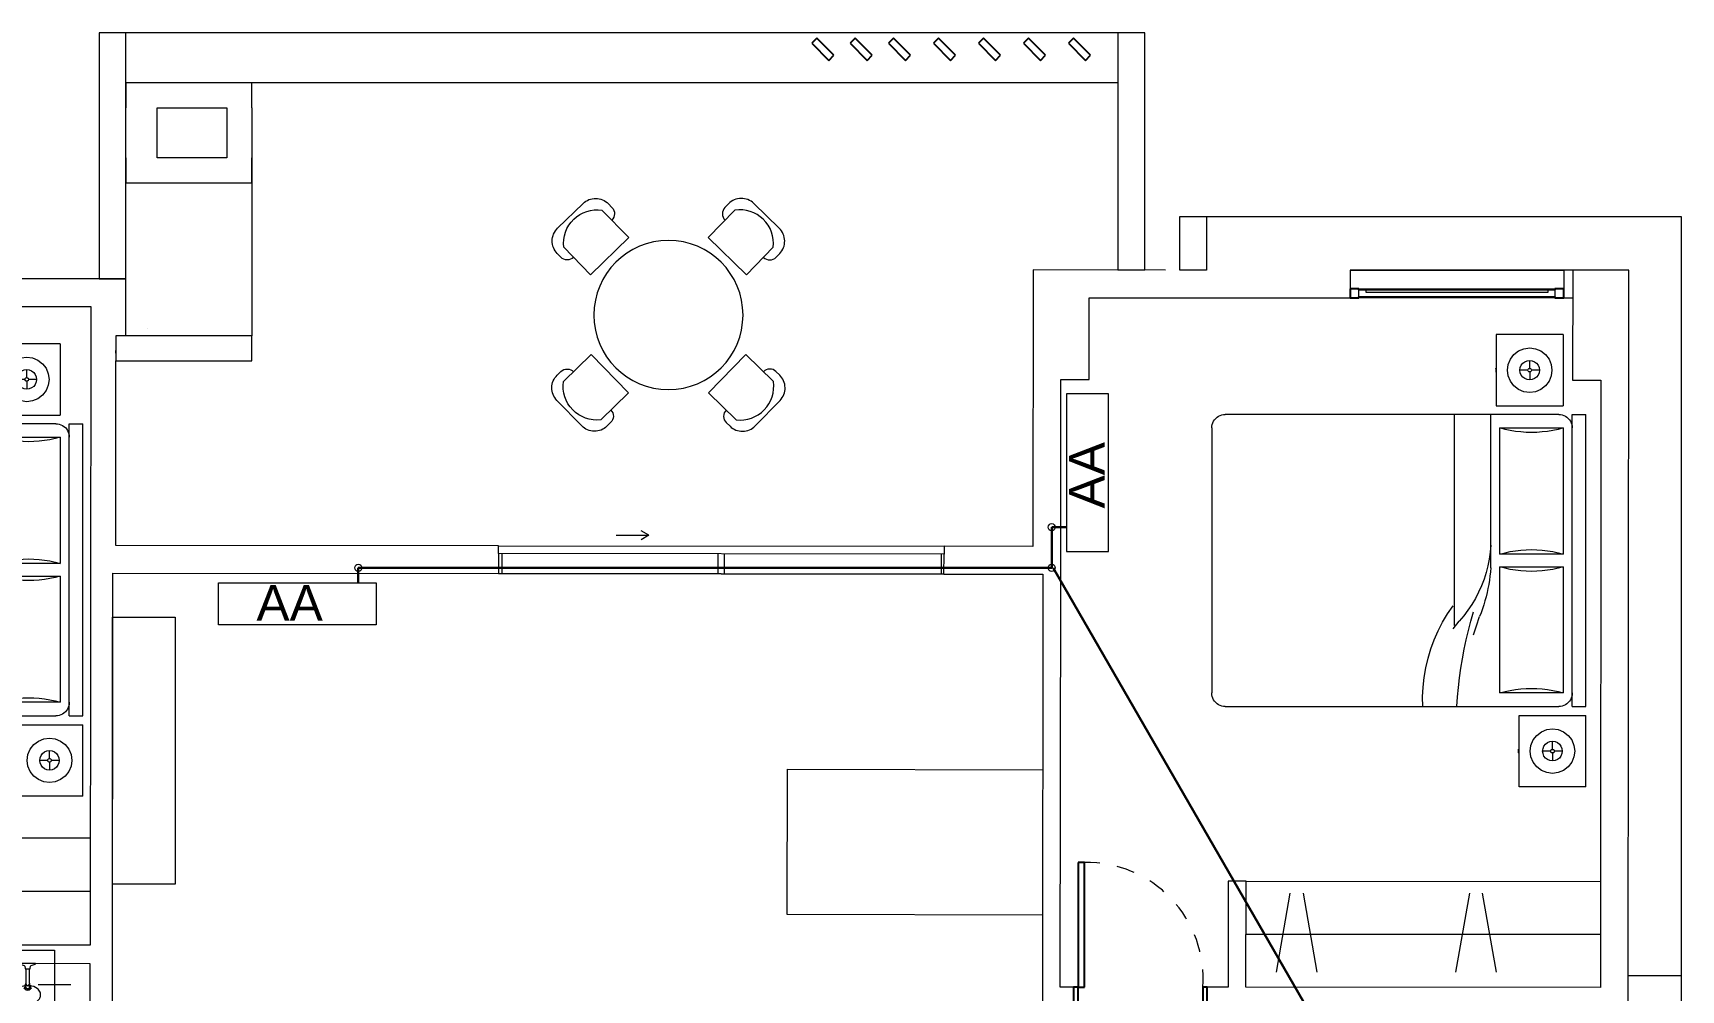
# Model space of a CAD drawing. Header units: millimetres. Extents: x 539 to 842, y -453 to -96.
# Drawn here: x 820.08 to 829.33, y -263.75 to -258.38 of the extents above; entities that cross this region are included whole.
import ezdxf

# ---------------------------------------------------------------- set-up
doc = ezdxf.new("R2010")
doc.units = ezdxf.units.MM
doc.header["$LTSCALE"] = 0.1
for name, pattern in [('ACAD_ISO02W100', [15, 12, -3]), ('CONTINUA', [0]), ('Trazo', [0.00635, 0.003175, -0.003175])]:
    doc.linetypes.add(name, pattern=pattern)
doc.layers.get('0').update_dxf_attribs({"lineweight": 5})
for name, color, linetype, lineweight in [('00-Agua Fria', 5, 'ACAD_ISO02W100', 20), ('A-DOOR', 7, 'Continuous', 5), ('A-DOOR-FRAM', 7, 'Continuous', 5), ('A-GLAZ', 7, 'Continuous', 5), ('A-GLAZ-CWMG', 7, 'Continuous', 5), ('Arq-Equipamiento', 250, 'Continuous', 5), ('MUEBLES', 250, 'Continuous', 5), ('P-SANR-FIXT', 7, 'Continuous', 5)]:
    doc.layers.add(name, color=color, linetype=linetype, lineweight=lineweight)
doc.layers.add('00-Secundario', color=24, linetype='Continuous')
doc.layers.add('A-DOOR-HDLN', color=5, linetype='Trazo', lineweight=5, true_color=0x0000ff)
doc.styles.get("Standard").update_dxf_attribs({"font": 'arial.ttf'})

# ---------------------------------------------------------------- blocks, each defined once
blk = doc.blocks.new('Family5 - Puerta OPBLAK - Dormitorio-2880729-1-TORRE-ARQ-PB')
at = {"layer": 'A-DOOR', "color": 8, "lineweight": 25}
for p, q in [((-0.35, 0.05), (-0.375, 0.05)), ((-0.375, 0.05), (-0.375, -0.05)), ((-0.35, -0.05), (-0.35, 0.05)), ((0.375, 0.05), (0.35, 0.05)), ((0.35, 0.05), (0.35, -0.05)), ((0.375, -0.05), (0.375, 0.05)), ((-0.375, -0.05), (-0.35, -0.05)), ((0.35, -0.05), (0.315, -0.05)), ((0.315, -0.05), (0.315, -0.75)), ((0.35, -0.75), (0.35, -0.05)), ((0.35, -0.05), (0.375, -0.05)), ((0.315, -0.75), (0.35, -0.75))]:
    blk.add_line(p, q, dxfattribs=at)
at = {"layer": 'A-DOOR-HDLN', "color": 8}
blk.add_arc((0.3017, -0.0967), 0.6534, 175.89838, 271.16402, dxfattribs=at)
blk = doc.blocks.new('Doors_Sliding_Milgard_Aluminum-Series_2-Panels - PV 2_50 X 2_10-2402500-1-TORRE-ARQ-PB')
at = {"layer": 'A-DOOR', "color": 8}
for p, q in [((1.1916, 0.078), (-1.3084, 0.078)), ((-1.3084, 0.078), (-1.3084, -0.0347)), ((-1.3084, 0.078), (1.1916, 0.078)), ((1.1916, -0.0347), (1.1916, 0.078)), ((-1.3084, -0.0347), (1.1916, -0.0347)), ((0.3474, -0.1382), (0.3914, -0.1128)), ((0.3474, -0.1382), (0.3914, -0.1636)), ((0.5315, -0.1382), (0.3474, -0.1382))]:
    blk.add_line(p, q, dxfattribs=at)
at = {"layer": 'A-DOOR-FRAM', "color": 8}
for p, q in [((-1.2952, 0.078), (-1.2952, -0.0347)), ((-0.0758, 0.078), (-0.0758, -0.0347)), ((-0.0409, 0.078), (-0.0409, -0.0347)), ((1.1709, 0.078), (1.1709, -0.0347))]:
    blk.add_line(p, q, dxfattribs=at)
blk = doc.blocks.new('cama grande')
at = {"layer": 'MUEBLES'}
for p, q in [((584.9898, 704.5615), (585.0149, 704.5615)), ((584.9898, 704.5615), (584.9898, 704.1865)), ((585.0149, 704.5615), (585.3898, 704.5615)), ((585.3898, 704.1866), (585.3898, 704.5615)), ((585.4398, 704.5615), (587.0795, 704.5615)), ((585.4398, 704.4853), (585.4398, 704.5615)), ((587.0795, 704.4853), (587.0795, 704.5615)), ((585.1015, 704.4624), (585.0816, 704.4365)), ((585.1273, 704.4822), (585.1015, 704.4624)), ((585.1575, 704.4947), (585.1273, 704.4822)), ((585.1898, 704.499), (585.1575, 704.4947)), ((585.2222, 704.4947), (585.1898, 704.499)), ((585.2523, 704.4822), (585.2222, 704.4947)), ((585.2782, 704.4624), (585.2523, 704.4822)), ((585.298, 704.4365), (585.2782, 704.4624)), ((585.4398, 704.4853), (585.516, 704.4853)), ((585.4398, 704.4853), (587.0795, 704.4853)), ((585.4556, 704.4554), (585.45, 704.4472)), ((585.4621, 704.4629), (585.4556, 704.4554)), ((585.4696, 704.4695), (585.4621, 704.4629)), ((585.4779, 704.475), (585.4696, 704.4695)), ((585.4869, 704.4795), (585.4779, 704.475)), ((585.4963, 704.4827), (585.4869, 704.4795)), ((585.5061, 704.4846), (585.4963, 704.4827)), ((585.516, 704.4853), (585.5061, 704.4846)), ((587.0133, 704.4846), (587.0033, 704.4853)), ((587.0033, 704.4853), (587.0795, 704.4853)), ((587.023, 704.4827), (587.0133, 704.4846)), ((587.0325, 704.4795), (587.023, 704.4827)), ((587.0414, 704.475), (587.0325, 704.4795)), ((587.0497, 704.4695), (587.0414, 704.475)), ((587.0572, 704.4629), (587.0497, 704.4695)), ((587.0638, 704.4554), (587.0572, 704.4629)), ((587.0693, 704.4472), (587.0638, 704.4554)), ((585.0691, 704.4064), (585.0649, 704.374)), ((585.0649, 704.374), (585.0691, 704.3417)), ((585.0816, 704.4365), (585.0691, 704.4064)), ((585.1367, 704.3883), (585.1348, 704.374)), ((585.1798, 704.374), (585.1348, 704.374)), ((585.1348, 704.374), (585.1367, 704.3598)), ((585.1422, 704.4015), (585.1367, 704.3883)), ((585.1367, 704.3598), (585.1422, 704.3465)), ((585.1509, 704.4129), (585.1422, 704.4015)), ((585.1623, 704.4217), (585.1509, 704.4129)), ((585.1756, 704.4272), (585.1623, 704.4217)), ((585.1898, 704.4291), (585.1756, 704.4272)), ((585.1801, 704.3766), (585.1798, 704.374)), ((585.1798, 704.374), (585.1801, 704.3714)), ((585.1811, 704.379), (585.1801, 704.3766)), ((585.1801, 704.3714), (585.1811, 704.369)), ((585.1827, 704.3811), (585.1811, 704.379)), ((585.1811, 704.369), (585.1827, 704.3669)), ((585.1848, 704.3827), (585.1827, 704.3811)), ((585.1827, 704.3669), (585.1848, 704.3654)), ((585.1872, 704.3837), (585.1848, 704.3827)), ((585.1848, 704.3654), (585.1872, 704.3644)), ((585.1898, 704.384), (585.1872, 704.3837)), ((585.1872, 704.3644), (585.1898, 704.364)), ((585.1898, 704.4291), (585.1898, 704.384)), ((585.2041, 704.4272), (585.1898, 704.4291)), ((585.1924, 704.3837), (585.1898, 704.384)), ((585.1898, 704.364), (585.1924, 704.3644)), ((585.1898, 704.364), (585.1898, 704.319)), ((585.1948, 704.3827), (585.1924, 704.3837)), ((585.1924, 704.3644), (585.1948, 704.3654)), ((585.1969, 704.3811), (585.1948, 704.3827)), ((585.1948, 704.3654), (585.1969, 704.3669)), ((585.1985, 704.379), (585.1969, 704.3811)), ((585.1969, 704.3669), (585.1985, 704.369)), ((585.1995, 704.3766), (585.1985, 704.379)), ((585.1985, 704.369), (585.1995, 704.3714)), ((585.1998, 704.374), (585.1995, 704.3766)), ((585.1995, 704.3714), (585.1998, 704.374)), ((585.1998, 704.374), (585.2448, 704.374)), ((585.2173, 704.4217), (585.2041, 704.4272)), ((585.2287, 704.4129), (585.2173, 704.4217)), ((585.2375, 704.4015), (585.2287, 704.4129)), ((585.243, 704.3883), (585.2375, 704.4015)), ((585.2375, 704.3465), (585.243, 704.3598)), ((585.2448, 704.374), (585.243, 704.3883)), ((585.243, 704.3598), (585.2448, 704.374)), ((585.3105, 704.4064), (585.298, 704.4365)), ((585.3148, 704.374), (585.3105, 704.4064)), ((585.3105, 704.3417), (585.3148, 704.374)), ((585.4405, 704.419), (585.4398, 704.4091)), ((585.4398, 703.8376), (585.4398, 704.4091)), ((585.4424, 704.4288), (585.4405, 704.419)), ((585.4456, 704.4382), (585.4424, 704.4288)), ((585.45, 704.4472), (585.4456, 704.4382)), ((586.2241, 704.4345), (585.516, 704.4345)), ((585.5237, 704.4054), (585.516, 704.4345)), ((585.516, 704.4345), (585.516, 704.0789)), ((585.5301, 704.3761), (585.5237, 704.4054)), ((585.535, 704.3465), (585.5301, 704.3761)), ((586.21, 704.3761), (586.205, 704.3465)), ((586.2163, 704.4054), (586.21, 704.3761)), ((586.2241, 704.4345), (586.2163, 704.4054)), ((586.2241, 704.0789), (586.2241, 704.4345)), ((587.0033, 704.4345), (586.2953, 704.4345)), ((586.2953, 704.4345), (586.2953, 704.0789)), ((586.303, 704.4054), (586.2953, 704.4345)), ((586.3093, 704.3761), (586.303, 704.4054)), ((586.3143, 704.3465), (586.3093, 704.3761)), ((586.9892, 704.3761), (586.9843, 704.3465)), ((586.9956, 704.4054), (586.9892, 704.3761)), ((587.0033, 704.4345), (586.9956, 704.4054)), ((587.0033, 704.0789), (587.0033, 704.4345)), ((587.0737, 704.4382), (587.0693, 704.4472)), ((587.0769, 704.4288), (587.0737, 704.4382)), ((587.0789, 704.419), (587.0769, 704.4288)), ((587.0795, 704.4091), (587.0789, 704.419)), ((587.0795, 704.4091), (587.0795, 704.0281)), ((587.5027, 704.4338), (587.1277, 704.4338)), ((587.1277, 704.059), (587.1277, 704.4338)), ((587.2954, 704.3671), (587.2653, 704.3546)), ((587.3277, 704.3714), (587.2954, 704.3671)), ((587.3601, 704.3671), (587.3277, 704.3714)), ((587.3902, 704.3546), (587.3601, 704.3671)), ((587.5277, 704.4338), (587.5027, 704.4338)), ((587.5277, 704.4338), (587.5277, 704.0589)), ((585.0691, 704.3417), (585.0816, 704.3116)), ((585.0816, 704.3116), (585.1015, 704.2857)), ((585.1015, 704.2857), (585.1273, 704.2658)), ((585.1273, 704.2658), (585.1575, 704.2533)), ((585.1422, 704.3465), (585.1509, 704.3351)), ((585.1509, 704.3351), (585.1623, 704.3264)), ((585.1623, 704.3264), (585.1756, 704.3209)), ((585.1756, 704.3209), (585.1898, 704.319)), ((585.1898, 704.319), (585.2041, 704.3209)), ((585.2041, 704.3209), (585.2173, 704.3264)), ((585.2173, 704.3264), (585.2287, 704.3351)), ((585.2222, 704.2533), (585.2523, 704.2658)), ((585.2287, 704.3351), (585.2375, 704.3465)), ((585.2523, 704.2658), (585.2782, 704.2857)), ((585.2782, 704.2857), (585.298, 704.3116)), ((585.298, 704.3116), (585.3105, 704.3417)), ((585.5386, 704.3166), (585.535, 704.3465)), ((585.5407, 704.2867), (585.5386, 704.3166)), ((585.5414, 704.2567), (585.5407, 704.2867)), ((586.1994, 704.2867), (586.1987, 704.2567)), ((586.2015, 704.3166), (586.1994, 704.2867)), ((586.205, 704.3465), (586.2015, 704.3166)), ((586.3178, 704.3166), (586.3143, 704.3465)), ((586.32, 704.2867), (586.3178, 704.3166)), ((586.3207, 704.2567), (586.32, 704.2867)), ((586.9786, 704.2867), (586.9779, 704.2567)), ((586.9808, 704.3166), (586.9786, 704.2867)), ((586.9843, 704.3465), (586.9808, 704.3166)), ((587.2071, 704.2788), (587.2028, 704.2464)), ((587.2195, 704.3089), (587.2071, 704.2788)), ((587.2394, 704.3348), (587.2195, 704.3089)), ((587.2653, 704.3546), (587.2394, 704.3348)), ((587.2801, 704.2739), (587.2746, 704.2607)), ((587.2888, 704.2853), (587.2801, 704.2739)), ((587.3002, 704.2941), (587.2888, 704.2853)), ((587.3135, 704.2996), (587.3002, 704.2941)), ((587.3277, 704.3014), (587.3135, 704.2996)), ((587.3277, 704.3014), (587.3277, 704.2564)), ((587.342, 704.2996), (587.3277, 704.3014)), ((587.3553, 704.2941), (587.342, 704.2996)), ((587.3667, 704.2853), (587.3553, 704.2941)), ((587.3754, 704.2739), (587.3667, 704.2853)), ((587.3809, 704.2607), (587.3754, 704.2739)), ((587.4161, 704.3348), (587.3902, 704.3546)), ((587.436, 704.3089), (587.4161, 704.3348)), ((587.4484, 704.2788), (587.436, 704.3089)), ((587.4527, 704.2464), (587.4484, 704.2788)), ((584.9898, 704.1865), (585.3898, 704.1866)), ((585.1575, 704.2533), (585.1898, 704.2491)), ((585.179, 704.1866), (585.1789, 704.1866)), ((585.1789, 704.1866), (585.1789, 704.1839)), ((585.179, 704.1839), (585.1789, 704.1839)), ((585.179, 704.1839), (585.179, 704.1866)), ((585.1794, 704.1839), (585.179, 704.1839)), ((585.1794, 704.1839), (585.1794, 704.1866)), ((585.1799, 704.1839), (585.1794, 704.1839)), ((585.1799, 704.1839), (585.1799, 704.1866)), ((585.1799, 704.1839), (585.1807, 704.1839)), ((585.1807, 704.1839), (585.1807, 704.1866)), ((585.1807, 704.1839), (585.1816, 704.1839)), ((585.1816, 704.1839), (585.1816, 704.1866)), ((585.1816, 704.1839), (585.1828, 704.1839)), ((585.1828, 704.1839), (585.1828, 704.1866)), ((585.1828, 704.1839), (585.1841, 704.1839)), ((585.1841, 704.1839), (585.1841, 704.1866)), ((585.1841, 704.1839), (585.1855, 704.1839)), ((585.1855, 704.1839), (585.1855, 704.1866)), ((585.1855, 704.1839), (585.1869, 704.1839)), ((585.1869, 704.1839), (585.1869, 704.1866)), ((585.1869, 704.1839), (585.1885, 704.1839)), ((585.1885, 704.1839), (585.1885, 704.1866)), ((585.1885, 704.1839), (585.1901, 704.1839)), ((585.1898, 704.2491), (585.2222, 704.2533)), ((585.1901, 704.1839), (585.1901, 704.1866)), ((585.1901, 704.1839), (585.1917, 704.1839)), ((585.1917, 704.1839), (585.1917, 704.1866)), ((585.1917, 704.1839), (585.1932, 704.1839)), ((585.1932, 704.1839), (585.1932, 704.1866)), ((585.1932, 704.1839), (585.1948, 704.1839)), ((585.1948, 704.1839), (585.1948, 704.1866)), ((585.1948, 704.1839), (585.1962, 704.1839)), ((585.1962, 704.1839), (585.1962, 704.1866)), ((585.1962, 704.1839), (585.1974, 704.1839)), ((585.1974, 704.1839), (585.1974, 704.1866)), ((585.1974, 704.1839), (585.1985, 704.1839)), ((585.1985, 704.1839), (585.1985, 704.1866)), ((585.1985, 704.1839), (585.1995, 704.1839)), ((585.1995, 704.1839), (585.1995, 704.1866)), ((585.1995, 704.1839), (585.2003, 704.1839)), ((585.2003, 704.1839), (585.2003, 704.1866)), ((585.2008, 704.1839), (585.2003, 704.1839)), ((585.2008, 704.1839), (585.2008, 704.1866)), ((585.2012, 704.1839), (585.2008, 704.1839)), ((585.2012, 704.1839), (585.2012, 704.1866)), ((585.2013, 704.1839), (585.2012, 704.1839)), ((585.2013, 704.1866), (585.2013, 704.1839)), ((585.3898, 704.1866), (585.3898, 704.1866)), ((585.535, 704.1668), (585.5386, 704.1967)), ((585.5386, 704.1967), (585.5407, 704.2266)), ((585.5407, 704.2266), (585.5414, 704.2567)), ((586.1987, 704.2567), (586.1994, 704.2266)), ((586.1994, 704.2266), (586.2015, 704.1967)), ((586.2015, 704.1967), (586.205, 704.1668)), ((586.3143, 704.1668), (586.3178, 704.1967)), ((586.3178, 704.1967), (586.32, 704.2266)), ((586.32, 704.2266), (586.3207, 704.2567)), ((586.9779, 704.2567), (586.9786, 704.2266)), ((586.9786, 704.2266), (586.9808, 704.1967)), ((586.9808, 704.1967), (586.9843, 704.1668)), ((587.2028, 704.2464), (587.2071, 704.2141)), ((587.2071, 704.2141), (587.2195, 704.1839)), ((587.2195, 704.1839), (587.2394, 704.1581)), ((587.2746, 704.2607), (587.2727, 704.2464)), ((587.3177, 704.2464), (587.2727, 704.2464)), ((587.2727, 704.2464), (587.2746, 704.2322)), ((587.2746, 704.2322), (587.2801, 704.2189)), ((587.2801, 704.2189), (587.2888, 704.2075)), ((587.2888, 704.2075), (587.3002, 704.1988)), ((587.3002, 704.1988), (587.3135, 704.1933)), ((587.3135, 704.1933), (587.3277, 704.1914)), ((587.3181, 704.249), (587.3177, 704.2464)), ((587.3177, 704.2464), (587.3181, 704.2438)), ((587.3191, 704.2514), (587.3181, 704.249)), ((587.3181, 704.2438), (587.3191, 704.2414)), ((587.3207, 704.2535), (587.3191, 704.2514)), ((587.3191, 704.2414), (587.3207, 704.2393)), ((587.3227, 704.2551), (587.3207, 704.2535)), ((587.3207, 704.2393), (587.3227, 704.2377)), ((587.3252, 704.2561), (587.3227, 704.2551)), ((587.3227, 704.2377), (587.3252, 704.2367)), ((587.3277, 704.2564), (587.3252, 704.2561)), ((587.3252, 704.2367), (587.3277, 704.2364)), ((587.3303, 704.2561), (587.3277, 704.2564)), ((587.3277, 704.2364), (587.3303, 704.2367)), ((587.3277, 704.2364), (587.3277, 704.1914)), ((587.3277, 704.1914), (587.342, 704.1933)), ((587.3328, 704.2551), (587.3303, 704.2561)), ((587.3303, 704.2367), (587.3328, 704.2377)), ((587.3348, 704.2535), (587.3328, 704.2551)), ((587.3328, 704.2377), (587.3348, 704.2393)), ((587.3364, 704.2514), (587.3348, 704.2535)), ((587.3348, 704.2393), (587.3364, 704.2414)), ((587.3374, 704.249), (587.3364, 704.2514)), ((587.3364, 704.2414), (587.3374, 704.2438)), ((587.3378, 704.2464), (587.3374, 704.249)), ((587.3374, 704.2438), (587.3378, 704.2464)), ((587.3378, 704.2464), (587.3828, 704.2464)), ((587.342, 704.1933), (587.3553, 704.1988)), ((587.3553, 704.1988), (587.3667, 704.2075)), ((587.3667, 704.2075), (587.3754, 704.2189)), ((587.3754, 704.2189), (587.3809, 704.2322)), ((587.3828, 704.2464), (587.3809, 704.2607)), ((587.3809, 704.2322), (587.3828, 704.2464)), ((587.4161, 704.1581), (587.436, 704.1839)), ((587.436, 704.1839), (587.4484, 704.2141)), ((587.4484, 704.2141), (587.4527, 704.2464)), ((585.516, 704.0789), (585.5237, 704.1079)), ((585.5237, 704.1079), (585.5301, 704.1372)), ((585.5301, 704.1372), (585.535, 704.1668)), ((586.205, 704.1668), (586.21, 704.1372)), ((586.21, 704.1372), (586.2163, 704.1079)), ((586.2163, 704.1079), (586.2241, 704.0789)), ((586.2953, 704.0789), (586.303, 704.1079)), ((586.303, 704.1079), (586.3093, 704.1372)), ((586.3093, 704.1372), (586.3143, 704.1668)), ((586.9843, 704.1668), (586.9892, 704.1372)), ((586.9892, 704.1372), (586.9956, 704.1079)), ((586.9956, 704.1079), (587.0033, 704.0789)), ((587.2394, 704.1581), (587.2653, 704.1382)), ((587.2653, 704.1382), (587.2954, 704.1257)), ((587.2954, 704.1257), (587.3277, 704.1215)), ((587.3277, 704.1215), (587.3601, 704.1257)), ((587.3601, 704.1257), (587.3902, 704.1382)), ((587.3902, 704.1382), (587.4161, 704.1581)), ((585.516, 704.0789), (586.2241, 704.0789)), ((586.0112, 703.9882), (585.9889, 703.9809)), ((586.0338, 703.995), (586.0112, 703.9882)), ((586.0566, 704.0012), (586.0338, 703.995)), ((586.0794, 704.0068), (586.0566, 704.0012)), ((586.1025, 704.0118), (586.0794, 704.0068)), ((586.1256, 704.0162), (586.1025, 704.0118)), ((586.1541, 703.9898), (586.1174, 703.9757)), ((586.1488, 704.0201), (586.1256, 704.0162)), ((586.1722, 704.0233), (586.1488, 704.0201)), ((586.1915, 704.0018), (586.1541, 703.9898)), ((586.1956, 704.026), (586.1722, 704.0233)), ((586.2295, 704.0116), (586.1915, 704.0018)), ((586.2191, 704.0281), (586.1956, 704.026)), ((586.2191, 704.0281), (586.3461, 704.0281)), ((586.268, 704.0193), (586.2295, 704.0116)), ((586.3069, 704.0248), (586.268, 704.0193)), ((586.2953, 704.0789), (587.0033, 704.0789)), ((586.3461, 704.0281), (586.3069, 704.0248)), ((586.3461, 704.0281), (587.0795, 704.0281)), ((587.0795, 704.0281), (587.0795, 703.8249)), ((587.1277, 704.0589), (587.1277, 704.059)), ((587.5277, 704.0589), (587.1277, 704.0589)), ((587.3163, 704.059), (587.3163, 704.0562)), ((587.3163, 704.0562), (587.3164, 704.0562)), ((587.3164, 704.0562), (587.3164, 704.059)), ((587.3164, 704.0562), (587.3168, 704.0562)), ((587.3168, 704.0562), (587.3168, 704.059)), ((587.3168, 704.0562), (587.3173, 704.0562)), ((587.3173, 704.0562), (587.3173, 704.059)), ((587.318, 704.0562), (587.3173, 704.0562)), ((587.318, 704.0562), (587.318, 704.059)), ((587.319, 704.0562), (587.318, 704.0562)), ((587.319, 704.0562), (587.319, 704.059)), ((587.3201, 704.0562), (587.319, 704.0562)), ((587.3201, 704.0562), (587.3201, 704.059)), ((587.3214, 704.0562), (587.3201, 704.0562)), ((587.3214, 704.0562), (587.3214, 704.059)), ((587.3228, 704.0562), (587.3214, 704.0562)), ((587.3228, 704.0562), (587.3228, 704.059)), ((587.3243, 704.0562), (587.3228, 704.0562)), ((587.3243, 704.0562), (587.3243, 704.059)), ((587.3259, 704.0562), (587.3243, 704.0562)), ((587.3259, 704.0562), (587.3259, 704.059)), ((587.3274, 704.0562), (587.3259, 704.0562)), ((587.3274, 704.0562), (587.3274, 704.059)), ((587.329, 704.0562), (587.3274, 704.0562)), ((587.329, 704.0562), (587.329, 704.059)), ((587.3306, 704.0562), (587.329, 704.0562)), ((587.3306, 704.0562), (587.3306, 704.059)), ((587.3321, 704.0562), (587.3306, 704.0562)), ((587.3321, 704.0562), (587.3321, 704.059)), ((587.3335, 704.0562), (587.3321, 704.0562)), ((587.3335, 704.0562), (587.3335, 704.059)), ((587.3348, 704.0562), (587.3335, 704.0562)), ((587.3348, 704.0562), (587.3348, 704.059)), ((587.3359, 704.0562), (587.3348, 704.0562)), ((587.3359, 704.0562), (587.3359, 704.059)), ((587.3368, 704.0562), (587.3359, 704.0562)), ((587.3368, 704.0562), (587.3368, 704.059)), ((587.3376, 704.0562), (587.3368, 704.0562)), ((587.3376, 704.0562), (587.3376, 704.059)), ((587.3376, 704.0562), (587.3382, 704.0562)), ((587.3382, 704.0562), (587.3382, 704.059)), ((587.3382, 704.0562), (587.3386, 704.0562)), ((587.3386, 704.059), (587.3386, 704.059)), ((587.3386, 704.059), (587.3386, 704.0562)), ((587.3386, 704.0562), (587.3386, 704.059)), ((587.3386, 704.0562), (587.3386, 704.0562)), ((585.8147, 703.8902), (585.8674, 703.9027)), ((585.8417, 703.9312), (585.8934, 703.9473)), ((585.8674, 703.9027), (585.9198, 703.9164)), ((585.8934, 703.9473), (585.9447, 703.9646)), ((585.9198, 703.9164), (585.9718, 703.9312)), ((585.9667, 703.973), (585.9447, 703.9646)), ((585.9804, 703.8995), (585.9492, 703.8757)), ((585.9889, 703.9809), (585.9667, 703.973)), ((586.013, 703.9214), (585.9804, 703.8995)), ((586.0468, 703.9415), (586.013, 703.9214)), ((586.0816, 703.9596), (586.0468, 703.9415)), ((586.1174, 703.9757), (586.0816, 703.9596)), ((585.4398, 703.8376), (585.4938, 703.8414)), ((585.4398, 703.6456), (585.4398, 703.8376)), ((585.4938, 703.8414), (585.5477, 703.8464)), ((585.5477, 703.8464), (585.6015, 703.8527)), ((585.6015, 703.8527), (585.6551, 703.8602)), ((585.6551, 703.8602), (585.7085, 703.869)), ((585.7085, 703.869), (585.7617, 703.879)), ((585.7617, 703.879), (585.8147, 703.8902)), ((585.876, 703.8167), (585.9193, 703.8503)), ((585.8939, 703.8249), (587.0795, 703.8249)), ((585.9492, 703.8757), (585.9193, 703.8503)), ((585.9609, 703.7858), (586.0061, 703.8167)), ((587.0795, 703.8249), (587.0795, 702.5377)), ((585.7636, 703.6915), (585.815, 703.7105)), ((585.815, 703.7105), (585.8651, 703.7326)), ((585.8651, 703.7326), (585.9138, 703.7577)), ((585.9138, 703.7577), (585.9609, 703.7858)), ((585.4398, 703.6456), (585.4946, 703.645)), ((585.4398, 702.5377), (585.4398, 703.6456)), ((585.4946, 703.645), (585.5493, 703.6476)), ((585.5493, 703.6476), (585.6038, 703.6537)), ((585.6038, 703.6537), (585.6578, 703.663)), ((585.6578, 703.663), (585.7111, 703.6756)), ((585.7111, 703.6756), (585.7636, 703.6915)), ((585.4398, 702.5377), (585.4405, 702.5277)), ((585.4405, 702.5277), (585.4424, 702.5179)), ((585.4424, 702.5179), (585.4456, 702.5085)), ((585.4456, 702.5085), (585.45, 702.4996)), ((587.0693, 702.4996), (587.0737, 702.5085)), ((587.0737, 702.5085), (587.0769, 702.5179)), ((587.0769, 702.5179), (587.0789, 702.5277)), ((587.0789, 702.5277), (587.0795, 702.5377)), ((585.45, 702.4996), (585.4556, 702.4913)), ((585.4556, 702.4913), (585.4621, 702.4838)), ((585.4621, 702.4838), (585.4696, 702.4772)), ((585.4696, 702.4772), (585.4779, 702.4717)), ((585.4779, 702.4717), (585.4869, 702.4673)), ((585.4869, 702.4673), (585.4963, 702.464)), ((585.4963, 702.464), (585.5061, 702.4621)), ((585.5061, 702.4621), (585.516, 702.4615)), ((587.0033, 702.4615), (585.516, 702.4615)), ((587.0033, 702.4615), (587.0133, 702.4621)), ((587.0133, 702.4621), (587.023, 702.464)), ((587.023, 702.464), (587.0325, 702.4673)), ((587.0325, 702.4673), (587.0414, 702.4717)), ((587.0414, 702.4717), (587.0497, 702.4772)), ((587.0497, 702.4772), (587.0572, 702.4838)), ((587.0572, 702.4838), (587.0638, 702.4913)), ((587.0638, 702.4913), (587.0693, 702.4996))]:
    blk.add_line(p, q, dxfattribs=at)
blk = doc.blocks.new('Shower-Valve_Trim-KOHLER-Alteo-K-TS45106 - 2_5 GPM_ 2BZ-Oil-Rubed Nickel-V7-2-TORRE-ARQ- PB _-2_14_')
at = {"layer": 'P-SANR-FIXT', "color": 8}
for p, q in [((2.5274, -14.2181), (2.5169, -14.2613)), ((2.5304, -14.2201), (2.5274, -14.2181)), ((2.5169, -14.2613), (2.5063, -14.3045)), ((2.5063, -14.3045), (2.5099, -14.304)), ((2.5273, -14.281), (2.5422, -14.2823)), ((2.5491, -14.2543), (2.5352, -14.2486)), ((2.5433, -14.2816), (2.544, -14.2785)), ((2.544, -14.2785), (2.5489, -14.2585)), ((2.544, -14.2785), (2.6228, -14.2978)), ((2.5489, -14.2585), (2.5496, -14.2555)), ((2.6277, -14.2778), (2.5489, -14.2585)), ((2.6228, -14.2978), (2.6275, -14.299)), ((2.6273, -14.3012), (2.6353, -14.3032)), ((2.6277, -14.2778), (2.6324, -14.2789)), ((2.6412, -14.2788), (2.6333, -14.2768)), ((2.6353, -14.3032), (2.6403, -14.3044)), ((2.6412, -14.2788), (2.6463, -14.28))]:
    blk.add_line(p, q, dxfattribs=at)
for centre, radius, start, end in [((2.5286, -14.2227), 0.00317, 6.88973, 54.99277), ((2.3096, -14.2492), 0.2237, 0.86448, 6.88973), ((2.7256, -14.3114), 0.0905, 131.08312, 158.8669), ((2.697, -14.2785), 0.0469, 98.13329, 131.08312), ((2.696, -14.2716), 0.0399, 63.16756, 98.13329), ((2.6956, -14.2724), 0.0408, 36.25317, 63.16756), ((2.5094, -14.3008), 0.00318, 277.49573, 325.59877), ((2.3275, -14.1762), 0.2237, 325.59877, 331.62402), ((2.527, -14.284), 0.00308, 84.79207, 151.62402), ((2.5364, -14.2458), 0.00308, 180.86448, 247.69643), ((2.5423, -14.2813), 0.000995, 264.79207, 346.24425), ((2.5487, -14.2552), 0.000995, 346.24425, 67.69643), ((2.629, -14.2944), 0.00706, 209.18005, 256.24425), ((2.6316, -14.2837), 0.00706, 76.24425, 123.30845), ((2.7252, -14.3132), 0.0905, 173.6216, 201.40538), ((2.6532, -14.2979), 0.0156, 203.24425, 228.68804), ((2.6423, -14.2962), 0.00848, 256.24425, 285.40268), ((2.6414, -14.2929), 0.0119, 285.40268, 336.41209), ((2.6547, -14.2917), 0.0156, 103.80047, 129.24425), ((2.6364, -14.3294), 0.0206, 46.321, 64.72443), ((2.6442, -14.2882), 0.00848, 47.08582, 76.24425), ((2.6419, -14.2907), 0.0119, 356.07641, 47.08582), ((2.639, -14.2912), 0.0148, 333.96033, 346.24425), ((2.639, -14.2912), 0.0148, 346.24425, 358.52817), ((2.6544, -14.2561), 0.0206, 267.76407, 286.1675), ((2.6535, -14.2977), 0.0869, 318.58277, 333.27475), ((2.6759, -14.2869), 0.0652, 13.90573, 36.25317), ((2.642, -14.2919), 0.0998, 333.27475, 346.24425), ((2.642, -14.2919), 0.0998, 346.24425, 359.21375), ((2.6548, -14.2921), 0.0869, 359.21375, 13.90573), ((2.6846, -14.3292), 0.0469, 201.40538, 234.35521), ((2.6805, -14.3348), 0.0399, 234.35521, 269.32094), ((2.6805, -14.334), 0.0408, 269.32094, 296.23533), ((2.6697, -14.312), 0.0652, 296.23533, 318.58277)]:
    blk.add_arc(centre, radius, start, end, dxfattribs=at)
for centre, major_axis, start_param, end_param in [((2.63, -14.289), (0.0025, 0.01), 3.141593, 4.712389), ((2.63, -14.289), (0.0025, 0.01), 4.712389, 6.283185), ((2.6499, -14.2938), (0.0042, 0.0171), 2.888228, 4.712389), ((2.6499, -14.2938), (0.00241, 0.00985), 3.041039, 4.712389), ((2.6499, -14.2938), (0.0042, 0.0171), 4.712389, 6.53655), ((2.6499, -14.2938), (0.00241, 0.00985), 4.712389, 6.383739)]:
    blk.add_ellipse(centre, major_axis=major_axis, ratio=0.707107, start_param=start_param, end_param=end_param, dxfattribs=at)
for points in [[(2.6393, -14.2912), (2.6389, -14.2927), (2.6378, -14.2956), (2.6351, -14.2992), (2.632, -14.301), (2.6293, -14.3015), (2.628, -14.3014), (2.6273, -14.3012)], [(2.6393, -14.2912), (2.6397, -14.2897), (2.64, -14.2867), (2.6392, -14.2823), (2.6374, -14.2792), (2.6352, -14.2775), (2.634, -14.277), (2.6333, -14.2768)]]:
    blk.add_open_spline(points, degree=3, knots=[1.570796, 1.570796, 1.570796, 1.570796, 1.963495, 2.356194, 2.748894, 2.945243, 3.141593, 3.141593, 3.141593, 3.141593], dxfattribs=at)
blk = doc.blocks.new('mesad')
at = {"layer": 'MUEBLES'}
for points in [[(-0.3235, 0.533), (-0.3235, 0.533, 0.414214), (-0.3245, 0.6037), (-0.3454, 0.6241, 0.414214), (-0.4868, 0.6222), (-0.6263, 0.4788, 0.414214), (-0.6244, 0.3374), (-0.6035, 0.3171, 0.414214), (-0.5328, 0.318), (-0.5328, 0.318)], [(0.3235, 0.533), (0.3235, 0.533, -0.414214), (0.3245, 0.6037), (0.3454, 0.6241, -0.414214), (0.4868, 0.6222), (0.6263, 0.4788, -0.414214), (0.6244, 0.3374), (0.6035, 0.3171, -0.414214), (0.5328, 0.318), (0.5328, 0.318)], [(-0.533, -0.3235), (-0.533, -0.3235, 0.414214), (-0.6037, -0.3245), (-0.6241, -0.3454, 0.414214), (-0.6222, -0.4868), (-0.4788, -0.6263, 0.414214), (-0.3374, -0.6244), (-0.3171, -0.6035, 0.414214), (-0.318, -0.5328), (-0.318, -0.5328)], [(0.533, -0.3235), (0.533, -0.3235, -0.414214), (0.6037, -0.3245), (0.6241, -0.3454, -0.414214), (0.6222, -0.4868), (0.4788, -0.6263, -0.414214), (0.3374, -0.6244), (0.3171, -0.6035, -0.414214), (0.318, -0.5328), (0.318, -0.5328)]]:
    blk.add_lwpolyline(points, format="xyb", dxfattribs=at)
for points in [[(-0.5893, 0.3731), (-0.4344, 0.2223), (-0.2251, 0.4372), (-0.3801, 0.5881, 0.490132)], [(0.5893, 0.3731), (0.4344, 0.2223), (0.2251, 0.4372), (0.3801, 0.5881, -0.490132)], [(-0.3731, -0.5893), (-0.2223, -0.4344), (-0.4372, -0.2251), (-0.5881, -0.3801, 0.490132)], [(0.3731, -0.5893), (0.2223, -0.4344), (0.4372, -0.2251), (0.5881, -0.3801, -0.490132)]]:
    blk.add_lwpolyline(points, format="xyb", close=True, dxfattribs=at)
at = {"layer": 'MUEBLES', "ltscale": 1e-05}
blk.add_circle((0, 0), 0.4185, dxfattribs=at)
blk = doc.blocks.new('Montante rectangular - 4x15 a 45_-1057363-TORRE1-1 PISO')
at = {"layer": 'A-GLAZ-CWMG', "lineweight": 25}
for p, q in [((-0.1237, -0.0336), (-0.0283, 0.0619)), ((0, 0.0336), (-0.0955, -0.0619)), ((-0.0283, 0.0619), (0, 0.0336)), ((-0.0955, -0.0619), (-0.1237, -0.0336))]:
    blk.add_line(p, q, dxfattribs=at)
blk = doc.blocks.new('Montante rectangular - 4x15 a 45_-1057361-TORRE1-1 PISO')
at = {"layer": 'A-GLAZ-CWMG', "lineweight": 25}
for p, q in [((-0.0619, -0.0336), (0.0336, 0.0619)), ((0.0619, 0.0336), (-0.0336, -0.0619)), ((0.0336, 0.0619), (0.0619, 0.0336)), ((-0.0336, -0.0619), (-0.0619, -0.0336))]:
    blk.add_line(p, q, dxfattribs=at)
blk = doc.blocks.new('Montante rectangular - 50x50-1063934-TORRE1-1 PISO')
at = {"layer": 'A-GLAZ-CWMG', "lineweight": 25}
for p, q in [((0, 0.025), (-0.05, 0.025)), ((-0.05, 0.025), (-0.05, 0.02)), ((0, -0.025), (0, 0.025)), ((-0.05, -0.02), (-0.05, -0.025)), ((-0.05, -0.025), (0, -0.025))]:
    blk.add_line(p, q, dxfattribs=at)
blk = doc.blocks.new('SSA_Ventana Muro Cortina - SSA_Ventana Muro Cortina-1144313-TORRE1-1 PISO')
at = {"layer": 'A-GLAZ', "color": 8, "lineweight": 18}
for p, q in [((-0.55, 0.02), (0.55, 0.02)), ((-0.55, -0.02), (-0.55, 0.02)), ((-0.51, 0.02), (0.51, 0.02)), ((-0.51, 0.005), (-0.51, 0.02)), ((0.51, 0.005), (-0.51, 0.005)), ((0.51, 0.02), (0.51, 0.005)), ((0.55, 0.02), (0.55, -0.02)), ((0.55, -0.02), (-0.55, -0.02))]:
    blk.add_line(p, q, dxfattribs=at)
blk = doc.blocks.new('Montante rectangular - 50x50-1063936-TORRE1-1 PISO')
at = {"layer": 'A-GLAZ-CWMG', "lineweight": 25}
for p, q in [((-0.05, 0.025), (0, 0.025)), ((-0.05, 0.02), (-0.05, 0.025)), ((0, 0.025), (0, -0.025)), ((-0.05, -0.025), (-0.05, -0.02)), ((0, -0.025), (-0.05, -0.025))]:
    blk.add_line(p, q, dxfattribs=at)
blk = doc.blocks.new('Montante rectangular - 50x50-1090888-TORRE1-1 PISO')
at = {"layer": 'A-GLAZ-CWMG'}
for p, q in [((17.4494, 9.7867), (18.5494, 9.7867)), ((18.5494, 9.7367), (17.4494, 9.7367))]:
    blk.add_line(p, q, dxfattribs=at)
blk = doc.blocks.new('T1-2 A 4P-2020')
at = {"color": 8}
for p, q in [((4121.6363, 1316.1795), (4116.0681, 1316.1795)), ((4121.6363, 1315.8995), (4116.0681, 1315.8995)), ((4116.6351, 1315.7592), (4116.6351, 1315.4794)), ((4116.7743, 1315.7592), (4116.7743, 1314.4794))]:
    blk.add_line(p, q, dxfattribs=at)
at = {"color": 8, "lineweight": 5}
for p, q in [((4116.2436, 1315.4794), (4116.2436, 1315.7592)), ((4121.1605, 1314.8492), (4121.1589, 1313.298)), ((4121.9021, 1314.8485), (4121.1605, 1314.8492)), ((4122.9387, 1314.8483), (4122.9386, 1314.6929)), ((4124.1387, 1314.8483), (4122.9387, 1314.8483)), ((4122.9387, 1314.8483), (4124.1387, 1314.8483)), ((4124.1387, 1314.8483), (4124.1386, 1314.6903)), ((4124.5037, 1314.8483), (4124.1387, 1314.8483)), ((4124.5037, 1314.8483), (4124.1387, 1314.8483)), ((4124.1887, 1314.8462), (4124.1881, 1314.2312)), ((4124.4978, 1308.9634), (4124.5037, 1314.8483)), ((4116.0681, 1314.8004), (4115.3614, 1314.8004)), ((4116.0681, 1314.4794), (4116.0681, 1314.8004)), ((4121.4749, 1314.2339), (4121.4753, 1314.6929)), ((4121.4753, 1314.6929), (4122.9386, 1314.6929)), ((4124.1386, 1314.6929), (4124.1886, 1314.6929)), ((4115.3314, 1314.6444), (4115.8715, 1314.6444)), ((4115.8715, 1314.6444), (4115.8679, 1311.0593)), ((4116.1874, 1314.5228), (4116.1874, 1314.5232)), ((4116.0119, 1314.3822), (4116.0119, 1314.3972)), ((4116.0111, 1313.3029), (4116.0111, 1314.3392)), ((4121.3148, 1313.1418), (4121.3159, 1314.2341)), ((4121.3159, 1314.2341), (4121.4749, 1314.2339)), ((4124.1881, 1314.2312), (4124.3471, 1314.2311)), ((4124.3471, 1314.2311), (4124.3437, 1310.8216)), ((4118.1598, 1313.301), (4116.0111, 1313.3029)), ((4118.1598, 1313.2577), (4118.1598, 1313.301)), ((4118.1598, 1313.301), (4120.6598, 1313.2985)), ((4120.6598, 1313.2985), (4120.6598, 1313.2552)), ((4121.1589, 1313.298), (4120.6601, 1313.2985)), ((4115.9909, 1309.1144), (4115.995, 1313.1472)), ((4115.995, 1313.1472), (4118.1597, 1313.1453)), ((4120.66, 1313.1425), (4121.2148, 1313.1419)), ((4121.2148, 1313.1419), (4121.2124, 1310.7247)), ((4121.3125, 1310.8246), (4121.3148, 1313.1418)), ((4119.7796, 1312.0473), (4119.7779, 1311.2334)), ((4119.7796, 1312.0473), (4121.2137, 1312.0444)), ((4113.8702, 1311.6623), (4115.8685, 1311.6623)), ((4122.2548, 1311.4189), (4122.2542, 1310.8236)), ((4122.3548, 1311.4188), (4122.2548, 1311.4189)), ((4122.3542, 1310.8235), (4122.3548, 1311.4188)), ((4122.3548, 1311.4188), (4124.3443, 1311.4168)), ((4113.8671, 1311.3622), (4115.8686, 1311.3622)), ((4122.6011, 1311.3521), (4122.5234, 1310.9089)), ((4122.6747, 1311.3521), (4122.7524, 1310.9089)), ((4123.6084, 1311.3521), (4123.5307, 1310.9089)), ((4123.6804, 1311.3521), (4123.7581, 1310.9089)), ((4119.7779, 1311.2334), (4121.212, 1311.2305)), ((4115.8679, 1311.0593), (4113.8696, 1311.0613)), ((4122.3545, 1311.1212), (4124.3462, 1311.1212)), ((4113.871, 1310.9598), (4115.8663, 1310.9578)), ((4115.8663, 1310.9578), (4115.8644, 1309.1025)), ((4121.3875, 1310.8245), (4121.3125, 1310.8246)), ((4122.2542, 1310.8236), (4122.1375, 1310.8238)), ((4124.3437, 1310.8216), (4122.3542, 1310.8235))]:
    blk.add_line(p, q, dxfattribs=at)
at = {"color": 8}
for points in [[(4115.9181, 1314.8004), (4116.0681, 1314.8004), (4116.0681, 1316.1795), (4115.9181, 1316.1795)], [(4121.6363, 1314.8492), (4121.7863, 1314.8492), (4121.7863, 1316.1795), (4121.6363, 1316.1795)], [(4121.9832, 1315.1503), (4122.1332, 1315.1503), (4122.1332, 1314.8483), (4121.9832, 1314.8483)], [(4116.0122, 1314.3392), (4116.7744, 1314.3392), (4116.7744, 1314.4794), (4116.0122, 1314.4794)], [(4124.4997, 1310.8892), (4124.7964, 1310.8891), (4124.7964, 1310.7391), (4124.4997, 1310.7392)]]:
    blk.add_lwpolyline(points, close=True, dxfattribs=at)
for points in [[(4116.7743, 1315.7592), (4116.7744, 1315.7592), (4116.7744, 1315.8994), (4116.0683, 1315.8994), (4116.0683, 1315.7592)], [(4116.2436, 1315.7592), (4116.6351, 1315.7592)], [(4116.0683, 1315.4794), (4116.0683, 1315.3392), (4116.7744, 1315.3392), (4116.7744, 1315.4794), (4116.7743, 1315.4794)], [(4116.6351, 1315.4794), (4116.2436, 1315.4794)], [(4122.1332, 1315.1503), (4124.7964, 1315.1503), (4124.7964, 1310.8891)]]:
    blk.add_lwpolyline(points, dxfattribs=at)
at = {"color": 8, "lineweight": 5}
blk.add_lwpolyline([(4116.344, 1312.9016), (4116.344, 1311.4016), (4115.994, 1311.4016), (4115.994, 1312.9016), (4116.344, 1312.9016)], dxfattribs=at)
at = {"color": 8, "extrusion": (0, 0, -1)}
for name, p in [('Montante rectangular - 4x15 a 45_-1057363-TORRE1-1 PISO', (-4119.9176, 1316.0877)), ('Montante rectangular - 4x15 a 45_-1057363-TORRE1-1 PISO', (-4120.1333, 1316.0877)), ('Montante rectangular - 4x15 a 45_-1057361-TORRE1-1 PISO', (-4120.4108, 1316.0877)), ('Montante rectangular - 4x15 a 45_-1057361-TORRE1-1 PISO', (-4120.6633, 1316.0877)), ('Montante rectangular - 4x15 a 45_-1057361-TORRE1-1 PISO', (-4120.9158, 1316.0877)), ('Montante rectangular - 4x15 a 45_-1057361-TORRE1-1 PISO', (-4121.1683, 1316.0877)), ('Montante rectangular - 4x15 a 45_-1057361-TORRE1-1 PISO', (-4121.4208, 1316.0877))]:
    blk.add_blockref(name, p, dxfattribs=at)
at = {"color": 8, "lineweight": 5, "xscale": -1}
for name, p, rotation in [('mesad', (4119.1134, 1314.5964), 180), ('cama grande', (3419.7013, 726.9585), 270.0000572671465), ('cama grande', (3411.2661, 726.9065), 270.0000572671465)]:
    blk.add_blockref(name, p, dxfattribs=dict(at, rotation=rotation))
at = {"color": 8, "lineweight": 5}
for name, p, rotation in [('Montante rectangular - 50x50-1063934-TORRE1-1 PISO', (4122.9386, 1314.7179), 180), ('Doors_Sliding_Milgard_Aluminum-Series_2-Panels - PV 2_50 X 2_10-2402500-1-TORRE-ARQ-PB', (4119.3514, 1313.2218), 179.9427042882422), ('Family5 - Puerta OPBLAK - Dormitorio-2880729-1-TORRE-ARQ-PB', (4121.7624, 1310.7741), 179.9427042777395), ('Shower-Valve_Trim-KOHLER-Alteo-K-TS45106 - 2_5 GPM_ 2BZ-Oil-Rubed Nickel-V7-2-TORRE-ARQ- PB _-2_14_', (4128.7709, 1316.7935), 283.7557496523173)]:
    blk.add_blockref(name, p, dxfattribs=dict(at, rotation=rotation))
for name, p in [('Montante rectangular - 50x50-1090888-TORRE1-1 PISO', (4105.5392, 1304.9562)), ('SSA_Ventana Muro Cortina - SSA_Ventana Muro Cortina-1144313-TORRE1-1 PISO', (4123.5386, 1314.7179))]:
    blk.add_blockref(name, p, dxfattribs=at)
at = {"color": 8, "lineweight": 5, "extrusion": (0, 0, -1), "rotation": 180}
blk.add_blockref('Montante rectangular - 50x50-1063936-TORRE1-1 PISO', (-4124.1386, 1314.7179), dxfattribs=at)

msp = doc.modelspace()

# ---------------------------------------------------------------- linework, layer by layer
at = {"layer": '00-Agua Fria', "ltscale": 3}
msp.add_line((818.3247, -263.5262), (820.2005, -263.5262), dxfattribs=at)
at = {"layer": '00-Agua Fria', "color": 5, "linetype": 'Continuous', "lineweight": 20}
for p, q in [((820.2005, -263.5262), (820.2005, -263.9057)), ((820.1093, -263.7183), (820.2918, -263.7183))]:
    msp.add_line(p, q, dxfattribs=at)
at = {"layer": '00-Secundario', "lineweight": 30}
for points in [[(825.7971, -261.1517), (825.7971, -261.3797)], [(825.8811, -261.1517), (825.7971, -261.1517)], [(821.9055, -261.3797), (825.7971, -261.3797)], [(821.9055, -261.4636), (821.9055, -261.3797)], [(827.6377, -264.5544), (825.8048, -261.3797)]]:
    msp.add_lwpolyline(points, dxfattribs=at)
at = {"layer": '00-Secundario', "linetype": 'CONTINUA', "lineweight": 20}
for centre in [(825.7971, -261.1517), (821.9055, -261.3797), (825.7971, -261.3797)]:
    msp.add_circle(centre, 0.02, dxfattribs=at)
at = {"layer": 'Arq-Equipamiento', "color": 8, "linetype": 'CONTINUA', "lineweight": 13}
for points in [[(826.1167, -260.4037), (825.8811, -260.4037), (825.8811, -261.2888), (826.1167, -261.2888)], [(821.1204, -261.4636), (822.0055, -261.4636), (822.0055, -261.6992), (821.1204, -261.6992)]]:
    msp.add_lwpolyline(points, close=True, dxfattribs=at)

# ---------------------------------------------------------------- block references
at = {"color": 2}
msp.add_blockref('T1-2 A 4P-2020', (-3295.4671, -1574.5573), dxfattribs=at)

# ---------------------------------------------------------------- texts
at = {"color": 8, "insert": (825.8942, -261.0464), "char_height": 0.2, "attachment_point": 1, "rotation": 90}
msp.add_mtext_dynamic_manual_height_columns('AA', width=1, gutter_width=12.5, heights=[0], dxfattribs=at)
at = {"color": 8, "insert": (821.3338, -261.4767), "char_height": 0.2, "attachment_point": 1}
msp.add_mtext_dynamic_manual_height_columns('AA', width=1, gutter_width=12.5, heights=[0], dxfattribs=at)

doc.saveas('drawing.dxf')
